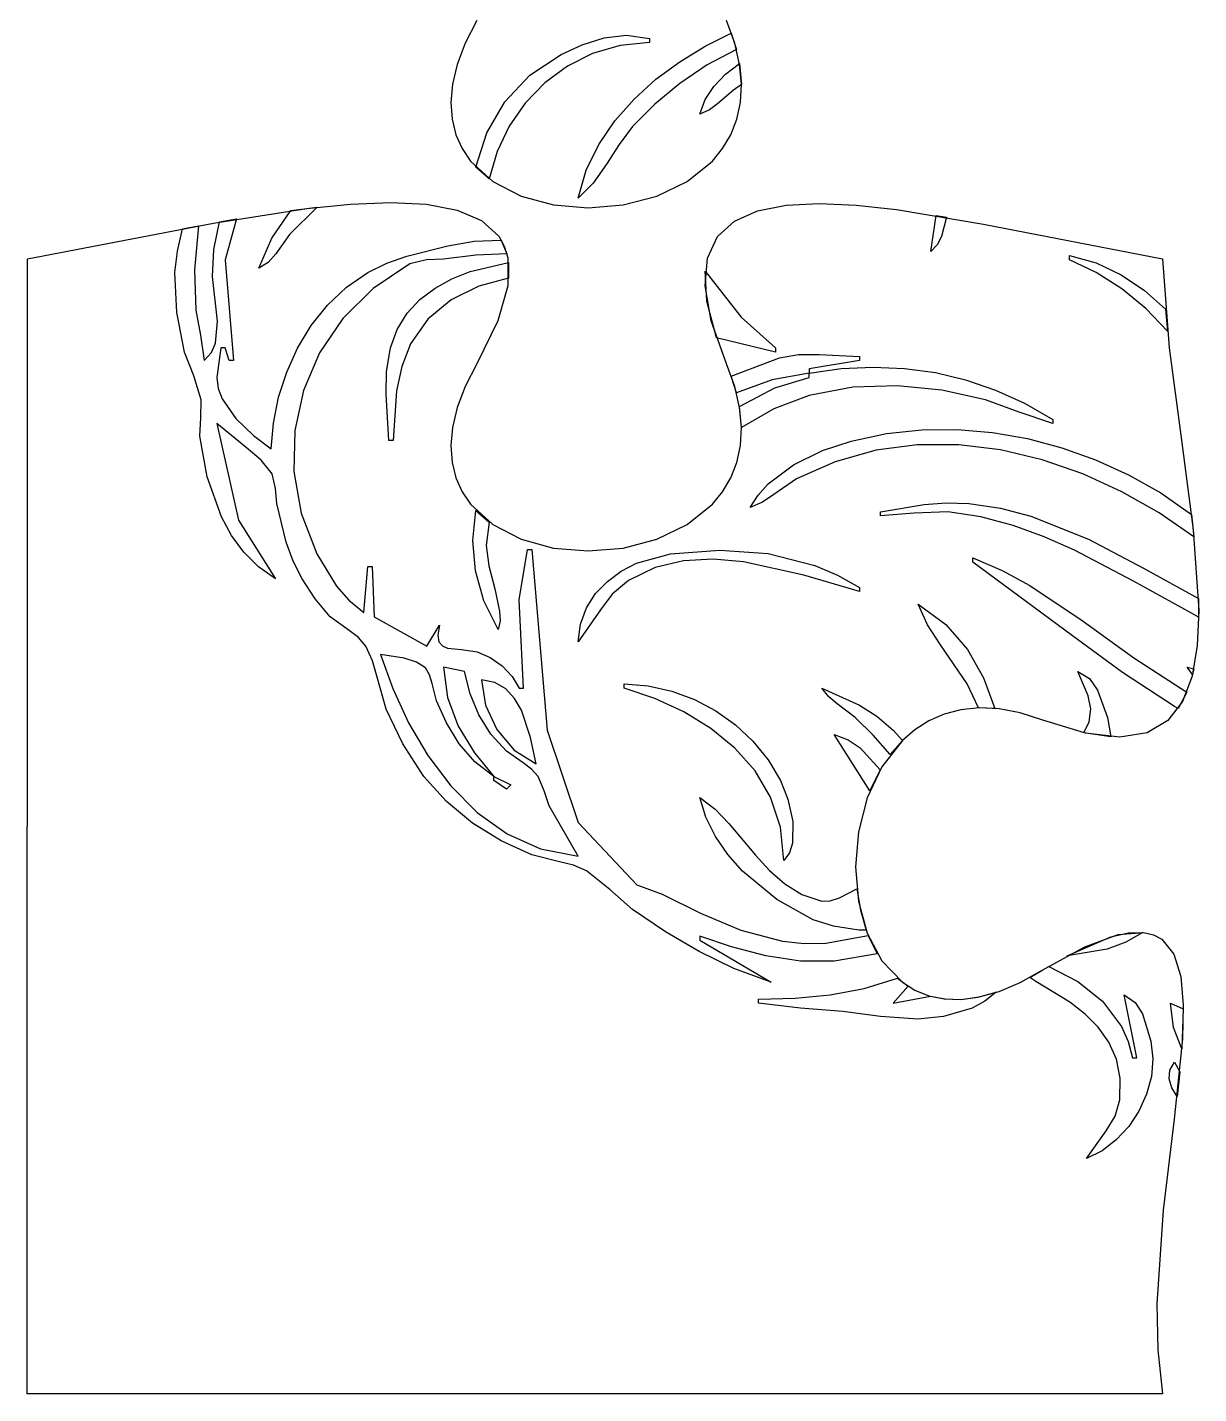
# Model space of a CAD drawing. Extents: x -47 to 700, y -217 to 268.
# Drawn here: x -46.8 to 25.5, y 11.2 to 95.4 of the extents above; entities that cross this region are included whole.
import ezdxf

# ---------------------------------------------------------------- set-up
doc = ezdxf.new("R2010")
doc.units = 0

msp = doc.modelspace()

# ---------------------------------------------------------------- linework, layer by layer
at = {"layer": 'Layer 1'}
for p, q in [((-19.0582, 95.866), (-19.770442, 94.467367)), ((-3.147579, 94.467367), (-3.6582, 95.866)), ((-19.770442, 94.467367), (-20.264694, 93.158969)), ((-12.543281, 94.366191), (-11.200148, 94.797027)), ((-11.200148, 94.797027), (-9.819505, 94.9642)), ((-8.404624, 94.506897), (-10.215146, 94.334093)), ((-9.819505, 94.9642), (-8.404624, 94.766313)), ((-8.404624, 94.766313), (-8.404624, 94.506897)), ((-4.973077, 94.279323), (-3.35686, 95.097)), ((-3.35686, 95.097), (-3.042667, 94.07484)), ((-2.84194, 93.158969), (-3.147579, 94.467367)), ((-15.784847, 92.496124), (-13.845634, 93.773091)), ((-13.845634, 93.773091), (-12.543281, 94.366191)), ((-11.910868, 93.839379), (-13.466937, 93.058304)), ((-10.215146, 94.334093), (-11.910868, 93.839379)), ((-6.532023, 93.326986), (-4.973077, 94.279323)), ((-3.042667, 94.07484), (-4.836288, 93.130374)), ((-20.264694, 93.158969), (-20.555054, 91.940805)), ((-13.466937, 93.058304), (-14.858498, 92.026417)), ((-8.000233, 92.242407), (-6.532023, 93.326986)), ((-4.836288, 93.130374), (-6.519452, 91.994226)), ((-3.708704, 92.55383), (-2.85356, 93.21808)), ((-2.85356, 93.21808), (-2.726953, 91.93134)), ((-2.727186, 91.940805), (-2.84194, 93.158969)), ((-20.555054, 91.940805), (-20.655622, 90.812875)), ((-17.323762, 90.853841), (-15.784847, 92.496124)), ((-14.858498, 92.026417), (-16.060696, 90.779267)), ((-9.344242, 91.027999), (-8.000233, 92.242407)), ((-6.519452, 91.994226), (-8.063739, 90.71099)), ((-4.430903, 91.809009), (-3.708704, 92.55383)), ((-2.726953, 91.93134), (-3.22253, 91.570639)), ((-2.789216, 90.812875), (-2.727186, 91.940805)), ((-10.530588, 89.686179), (-9.344242, 91.027999)), ((-4.974858, 90.98983), (-4.430903, 91.809009)), ((-3.22253, 91.570639), (-4.199005, 90.72356)), ((-20.655622, 90.812875), (-20.580496, 89.77518)), ((-18.437486, 88.932528), (-17.323762, 90.853841)), ((-16.060696, 90.779267), (-17.048678, 89.352403)), ((-8.063739, 90.71099), (-9.440727, 89.32526)), ((-5.29527, 90.10251), (-4.974858, 90.98983)), ((-4.697945, 90.362185), (-5.29527, 90.102509)), ((-4.199005, 90.72356), (-4.697945, 90.362185)), ((-3.013931, 89.77518), (-2.789216, 90.812875)), ((-20.580496, 89.77518), (-20.343776, 88.827719)), ((-17.048678, 89.352403), (-17.797589, 87.781373)), ((-11.525805, 88.219362), (-10.530588, 89.686179)), ((-5.29527, 90.102509), (-5.29527, 90.10251)), ((-3.387233, 88.827719), (-3.013931, 89.77518)), ((-20.343776, 88.827719), (-19.959561, 87.970492)), ((-19.101124, 86.818471), (-18.437486, 88.932528)), ((-9.440727, 89.32526), (-10.271126, 88.22923)), ((-3.895023, 87.970492), (-3.387233, 88.827719)), ((-19.959561, 87.970492), (-19.44195, 87.2035)), ((-17.797589, 87.781373), (-18.282574, 86.101727)), ((-12.296431, 86.629964), (-11.525805, 88.219362)), ((-10.271126, 88.22923), (-11.058404, 87.007325)), ((-4.5232, 87.2035), (-3.895023, 87.970492)), ((-19.44195, 87.2035), (-18.062936, 85.940219)), ((-18.28257, 86.10172), (-19.101124, 86.818471)), ((-11.058404, 87.007325), (-11.878911, 85.843163)), ((-6.084323, 85.940219), (-4.5232, 87.2035)), ((-18.282574, 86.101727), (-18.28257, 86.10172)), ((-12.809, 84.9204), (-12.296431, 86.629964)), ((-18.062936, 85.940219), (-16.319528, 85.037875)), ((-11.878911, 85.843163), (-12.808997, 84.92036)), ((-7.957809, 85.037875), (-6.084323, 85.940219)), ((-35.29303, 83.378775), (-29.525017, 84.281431)), ((-28.90154, 84.35143), (-30.60066, 82.66781)), ((-30.52263, 84.14886), (-28.90154, 84.35143)), ((-29.525017, 84.281431), (-26.837651, 84.550181)), ((-26.837651, 84.550181), (-24.359212, 84.6469)), ((-24.359212, 84.6469), (-22.148075, 84.533853)), ((-22.148075, 84.533853), (-20.262613, 84.173306)), ((-16.319528, 85.037875), (-14.324518, 84.496469)), ((-14.324518, 84.496469), (-12.1907, 84.316)), ((-12.808997, 84.92036), (-12.809, 84.9204)), ((-12.1907, 84.316), (-10.030866, 84.496469)), ((-10.030866, 84.496469), (-7.957809, 85.037875)), ((-1.737238, 84.133755), (0.020503, 84.485403)), ((0.020503, 84.485403), (2.06575, 84.59065)), ((2.06575, 84.59065), (4.352286, 84.487889)), ((4.352286, 84.487889), (6.833895, 84.215513)), ((-35.258517, 81.751916), (-34.914148, 83.445551)), ((-34.914148, 83.445551), (-33.868738, 83.629518)), ((-33.868738, 83.629518), (-34.573606, 81.113388)), ((-31.694835, 82.437804), (-30.52263, 84.14886)), ((-20.262613, 84.173306), (-18.761201, 83.527525)), ((-18.761201, 83.527525), (-17.702214, 82.558775)), ((-4.205344, 82.537681), (-3.161259, 83.497313)), ((-3.161259, 83.497313), (-1.737238, 84.133755)), ((6.833895, 84.215513), (12.197469, 83.315494)), ((8.9551, 81.6317), (9.283762, 83.84138)), ((9.283762, 83.84138), (9.915248, 83.732859)), ((9.915248, 83.732859), (9.609824, 82.546111)), ((-46.7677, 81.1694), (-35.29303, 83.378775)), ((-37.510209, 81.642235), (-37.208583, 83.017672)), ((-37.208583, 83.017672), (-36.209162, 83.206291)), ((-36.209162, 83.206291), (-36.460359, 80.499638)), ((-30.60066, 82.66781), (-31.435042, 81.47252)), ((12.197469, 83.315494), (23.232, 81.1694)), ((-35.350817, 80.076761), (-35.258517, 81.751916)), ((-32.5008, 80.59507), (-31.694835, 82.437804)), ((-23.366604, 81.328484), (-20.84162, 81.976878)), ((-20.84162, 81.976878), (-19.214471, 82.265785)), ((-19.214471, 82.265785), (-17.55448, 82.326729)), ((-17.702214, 82.558775), (-17.356872, 81.941495)), ((-17.55448, 82.326729), (-17.20308, 81.470968)), ((-17.356872, 81.941495), (-17.144026, 81.229322)), ((-4.823276, 81.216468), (-4.205344, 82.537681)), ((9.333669, 82.037054), (8.9551, 81.631699)), ((9.609824, 82.546111), (9.333669, 82.037054)), ((-46.7707, 11.1694), (-46.7677, 81.1694)), ((-37.682457, 80.336182), (-37.510209, 81.642235)), ((-34.573606, 81.113388), (-34.05529, 74.894648)), ((-31.908633, 80.948725), (-32.5008, 80.59507)), ((-31.435042, 81.47252), (-31.908633, 80.948725)), ((-24.595721, 80.903587), (-23.366604, 81.328484)), ((-22.155464, 81.100146), (-23.17326, 80.853949)), ((-21.10052, 81.156257), (-22.155464, 81.100146)), ((-19.100796, 81.394345), (-21.10052, 81.156257)), ((-19.462619, 80.382006), (-17.104997, 80.945965)), ((-17.20308, 81.470968), (-19.100796, 81.394345)), ((-17.144026, 81.229322), (-17.145011, 79.501431)), ((-17.104997, 80.945965), (-17.088457, 79.984266)), ((-4.96884, 79.495279), (-4.823276, 81.216468)), ((8.9551, 81.631699), (8.9551, 81.6317)), ((17.50491, 81.11338), (17.50491, 81.372281)), ((17.50491, 81.372281), (19.145841, 80.914647)), ((19.141815, 80.334295), (17.50491, 81.11338)), ((19.145841, 80.914647), (20.694212, 80.186157)), ((23.2318, 81.1694), (23.658734, 75.684576)), ((23.232, 81.1694), (23.2318, 81.1694)), ((-37.559571, 77.859918), (-37.682457, 80.336182)), ((-36.460359, 80.499638), (-36.386928, 78.004021)), ((-35.041346, 77.320781), (-35.350817, 80.076761)), ((-32.5008, 80.59507), (-32.5008, 80.59507)), ((-27.087706, 79.415774), (-25.76432, 80.335638)), ((-25.76432, 80.335638), (-24.595721, 80.903587)), ((-23.17326, 80.853949), (-25.443624, 79.332763)), ((-20.58332, 79.93107), (-19.462619, 80.382006)), ((-4.862378, 78.557052), (-4.95796, 80.404398)), ((-4.95796, 80.404398), (-2.74828, 77.572528)), ((20.72486, 79.318856), (19.141815, 80.334295)), ((20.694212, 80.186157), (22.126525, 79.225327)), ((-28.254863, 78.30963), (-27.087706, 79.415774)), ((-25.443624, 79.332763), (-27.308542, 77.48305)), ((-22.55561, 78.65198), (-21.62451, 79.357015)), ((-21.62451, 79.357015), (-20.58332, 79.93107)), ((-18.932416, 79.489485), (-20.629186, 78.641247)), ((-17.088457, 79.984266), (-18.932416, 79.489485)), ((-17.145011, 79.501431), (-17.763544, 77.337369)), ((-4.59582, 77.335721), (-4.96884, 79.495279)), ((22.209078, 78.097259), (20.72486, 79.318856)), ((22.126525, 79.225327), (23.41928, 78.070671)), ((-23.346042, 77.808104), (-22.55561, 78.65198)), ((-20.629186, 78.641247), (-22.066094, 77.451274)), ((-4.271697, 76.291468), (-4.862378, 78.557052)), ((-37.078358, 75.412972), (-37.559571, 77.859918)), ((-36.386928, 78.004021), (-36.100167, 76.454024)), ((-29.261269, 77.047434), (-28.254863, 78.30963)), ((-23.965227, 76.817526), (-23.346042, 77.808104)), ((-2.74828, 77.572528), (-0.63161, 75.672388)), ((23.5495, 76.6997), (22.209078, 78.097259)), ((23.41928, 78.070671), (23.549505, 76.699691)), ((-35.160905, 75.967797), (-35.041346, 77.320781)), ((-30.102397, 75.659413), (-29.261269, 77.047434)), ((-27.308542, 77.48305), (-28.748958, 75.367144)), ((-24.382587, 75.672385), (-23.965227, 76.817526)), ((-22.066094, 77.451274), (-23.130467, 75.931286)), ((-17.763544, 77.337369), (-19.058, 74.6994)), ((-3.658, 74.6994), (-4.59582, 77.335721)), ((23.549505, 76.699691), (23.5495, 76.6997)), ((-36.100167, 76.454024), (-35.86913, 74.894651)), ((-35.422413, 75.383908), (-35.160905, 75.967797)), ((-23.130467, 75.931286), (-23.670467, 74.52968)), ((-0.631607, 75.41297), (-4.271697, 76.291468)), ((-36.504768, 73.945306), (-37.078358, 75.412972)), ((-35.86913, 74.894651), (-35.422413, 75.383908)), ((-34.832504, 75.672378), (-35.09192, 73.858538)), ((-34.573606, 75.672378), (-34.832504, 75.672378)), ((-34.31419, 74.894648), (-34.573606, 75.672378)), ((-30.773724, 74.175796), (-30.102397, 75.659413)), ((-28.748958, 75.367144), (-29.745818, 73.04738)), ((-24.614243, 74.217818), (-24.382587, 75.672385)), ((-3.35702, 73.93089), (-0.37271, 75.06777)), ((-0.63161, 75.672388), (-0.631607, 75.41297)), ((-0.37271, 75.06777), (0.790187, 75.265705)), ((0.790187, 75.265705), (2.065435, 75.274876)), ((2.065435, 75.274876), (4.54999, 75.15407)), ((4.54999, 75.15407), (4.54999, 74.89517)), ((23.658734, 75.684576), (24.410394, 69.985181)), ((-34.05529, 74.894648), (-34.31419, 74.894648)), ((-31.270725, 72.626809), (-30.773724, 74.175796)), ((-24.632767, 72.817243), (-24.614243, 74.217818)), ((-23.670467, 74.52968), (-24.000106, 73.01763)), ((-19.058, 74.6994), (-19.770242, 73.300767)), ((-3.147379, 73.300767), (-3.658, 74.6994)), ((1.44126, 74.3769), (1.441133, 74.11796)), ((1.441136, 74.117956), (3.429031, 74.396666)), ((4.54999, 74.89517), (1.44126, 74.3769)), ((3.429031, 74.396666), (5.391662, 74.495579)), ((5.391662, 74.495579), (7.326024, 74.413876)), ((7.326024, 74.413876), (9.229112, 74.150739)), ((-36.041728, 72.476712), (-36.504768, 73.945306)), ((-35.09192, 73.858538), (-35.001881, 73.179188)), ((-3.042827, 72.90821), (-3.35702, 73.93089)), ((-0.83438, 73.712544), (-3.042827, 72.90821)), ((1.441133, 74.11796), (-0.83438, 73.712544)), ((-0.676369, 73.216287), (1.441136, 73.85854)), ((1.441136, 73.85854), (1.441136, 74.117956)), ((6.895169, 73.344795), (4.148355, 73.250497)), ((9.635476, 73.069786), (6.895169, 73.344795)), ((9.229112, 74.150739), (11.097922, 73.70535)), ((11.097922, 73.70535), (12.929449, 73.076891)), ((-35.001881, 73.179188), (-34.753141, 72.526291)), ((-34.753141, 72.526291), (-33.907821, 71.320515)), ((-31.588875, 71.042681), (-31.270725, 72.626809)), ((-29.745818, 73.04738), (-30.280065, 70.586094)), ((-24.468887, 69.971955), (-24.632767, 72.817243)), ((-24.000106, 73.01763), (-24.209467, 69.971966)), ((-19.770242, 73.300767), (-20.264494, 71.992369)), ((-2.84174, 71.992369), (-3.147379, 73.300767)), ((-2.853694, 72.05141), (-0.676369, 73.216287)), ((1.441156, 72.73563), (-0.727164, 71.926766)), ((4.148355, 73.250497), (1.441156, 72.73563)), ((12.323156, 72.47673), (9.635476, 73.069786)), ((12.929449, 73.076891), (14.720688, 72.264542)), ((-36.079624, 71.363915), (-36.041728, 72.476712)), ((-20.264494, 71.992369), (-20.554854, 70.774205)), ((-2.727087, 70.76467), (-2.853694, 72.05141)), ((-2.726986, 70.774205), (-2.84174, 71.992369)), ((-0.727164, 71.926766), (-2.727064, 70.76469)), ((14.392877, 71.707554), (12.323156, 72.47673)), ((16.468636, 71.0086), (14.392877, 71.707554)), ((14.720688, 72.264542), (16.468636, 71.267486)), ((-36.128028, 70.231372), (-36.079624, 71.363915)), ((-33.267337, 69.534378), (-35.091398, 71.008592)), ((-35.091398, 71.008592), (-33.752978, 65.049262)), ((-33.907821, 71.320515), (-32.812483, 70.282526)), ((-31.72365, 69.453638), (-31.588875, 71.042681)), ((16.468636, 71.267486), (16.468636, 71.0086)), ((-35.685962, 67.716113), (-36.128028, 70.231372)), ((-32.812483, 70.282526), (-31.72365, 69.453638)), ((-30.280065, 70.586094), (-30.332645, 68.04562)), ((-24.209467, 69.971966), (-24.468887, 69.971955)), ((-20.554854, 70.774205), (-20.655422, 69.646275)), ((-2.789016, 69.646275), (-2.726986, 70.774205)), ((-2.727064, 70.76469), (-2.727087, 70.76467)), ((4.03179, 69.92909), (6.20768, 70.386823)), ((6.20768, 70.386823), (8.394252, 70.622207)), ((8.394252, 70.622207), (10.580694, 70.644014)), ((10.580694, 70.644014), (12.756197, 70.461014)), ((12.756197, 70.461014), (14.90995, 70.081977)), ((14.90995, 70.081977), (17.03114, 69.515674)), ((24.410394, 69.985181), (25.13182, 64.453834)), ((-32.354041, 68.749689), (-33.267337, 69.534378)), ((-20.655422, 69.646275), (-20.580296, 68.60858)), ((-3.013731, 68.60858), (-2.789016, 69.646275)), ((0.486319, 68.466732), (2.265109, 69.342277)), ((2.265109, 69.342277), (4.03179, 69.92909)), ((5.58674, 69.3673), (3.059296, 68.6487)), ((8.10379, 69.704056), (5.58674, 69.3673)), ((10.669994, 69.698829), (8.10379, 69.704056)), ((13.250996, 69.379078), (10.669994, 69.698829)), ((15.812444, 68.772261), (13.250996, 69.379078)), ((17.03114, 69.515674), (19.108957, 68.770875)), ((-31.680238, 67.899222), (-32.354041, 68.749689)), ((-20.580296, 68.60858), (-20.343576, 67.661119)), ((-3.387033, 67.661119), (-3.013731, 68.60858)), ((-1.074291, 67.296719), (0.486319, 68.466732)), ((3.059296, 68.6487), (0.663525, 67.5974)), ((18.319984, 67.905834), (15.812444, 68.772261)), ((19.108957, 68.770875), (21.13259, 67.85635)), ((-34.799508, 65.247844), (-35.685962, 67.716113)), ((-31.4593, 67.01194), (-31.680238, 67.899222)), ((-30.332645, 68.04562), (-29.884502, 65.488293)), ((-20.343576, 67.661119), (-19.959361, 66.803892)), ((-3.894823, 66.803892), (-3.387033, 67.661119)), ((0.663525, 67.5974), (-0.736207, 66.6299)), ((20.739261, 66.807258), (18.319984, 67.905834)), ((21.13259, 67.85635), (23.12981, 66.730617)), ((-31.37793, 66.085902), (-31.4593, 67.01194)), ((-19.959361, 66.803892), (-19.44175, 66.0369)), ((-4.523, 66.0369), (-3.894823, 66.803892)), ((-2.18643, 65.8265), (-1.700813, 66.599494)), ((-1.700813, 66.599494), (-1.074291, 67.296719)), ((-0.736207, 66.6299), (-1.431553, 66.159284)), ((23.035922, 65.503989), (20.739261, 66.807258)), ((23.12981, 66.730617), (25.02176, 65.39087)), ((-30.801179, 63.683577), (-31.37793, 66.085902)), ((-19.44175, 66.0369), (-18.062736, 64.773619)), ((-6.084123, 64.773619), (-4.523, 66.0369)), ((-1.431553, 66.159284), (-2.18643, 65.8265)), ((5.845537, 65.567575), (8.544956, 66.019595)), ((8.544956, 66.019595), (9.903498, 66.127931)), ((9.903498, 66.127931), (11.286547, 66.085373)), ((11.286547, 66.085373), (13.246826, 65.783687)), ((13.246826, 65.783687), (15.120158, 65.291722)), ((-34.171729, 64.107099), (-34.799508, 65.247844)), ((-33.752978, 65.049262), (-31.464228, 61.422092)), ((-29.884502, 65.488293), (-28.91658, 62.976449)), ((-19.292549, 63.803596), (-19.101226, 65.651813)), ((-19.101226, 65.651813), (-18.282672, 64.935578)), ((-18.282672, 64.935578), (-18.46664, 63.494838)), ((5.845537, 65.308159), (5.845537, 65.567575)), ((7.913653, 65.489245), (5.845537, 65.308159)), ((9.991017, 65.567575), (7.913653, 65.489245)), ((12.042314, 65.248632), (9.991017, 65.567575)), ((14.021916, 64.723076), (12.042314, 65.248632)), ((15.120158, 65.291722), (18.671358, 63.871438)), ((25.175613, 64.023485), (23.035922, 65.503989)), ((25.02176, 65.39087), (25.175756, 64.02351)), ((-33.411364, 63.06902), (-34.171729, 64.107099)), ((-18.062736, 64.773619), (-16.319328, 63.871275)), ((-7.957609, 63.871275), (-6.084123, 64.773619)), ((15.940978, 64.027961), (14.021916, 64.723076)), ((25.13182, 64.453834), (25.46805, 59.47315)), ((-30.379722, 62.523207), (-30.801179, 63.683577)), ((-19.138485, 61.931137), (-19.292549, 63.803596)), ((-18.46664, 63.494838), (-18.315002, 62.226888)), ((-16.436724, 60.125979), (-15.918409, 63.235349)), ((-16.319328, 63.871275), (-14.324318, 63.329869)), ((-15.918409, 63.235349), (-15.65951, 63.235349)), ((-15.65951, 63.235349), (-14.709181, 52.094449)), ((-14.324318, 63.329869), (-12.1905, 63.1494)), ((-12.1905, 63.1494), (-10.030666, 63.329869)), ((-10.030666, 63.329869), (-7.957609, 63.871275)), ((17.810651, 63.200343), (15.940978, 64.027961)), ((18.671358, 63.871438), (22.070902, 62.093484)), ((25.175756, 64.02351), (25.175613, 64.023485)), ((-32.511251, 62.163916), (-33.411364, 63.06902)), ((-29.8235, 61.422102), (-30.379722, 62.523207)), ((-28.91658, 62.976449), (-27.703768, 60.976298)), ((-10.145463, 61.899353), (-9.192445, 62.395717)), ((-9.192445, 62.395717), (-7.109196, 62.97652)), ((-6.304686, 62.551395), (-8.060849, 62.13965)), ((-7.109196, 62.97652), (-4.064189, 63.207526)), ((-4.469829, 62.639601), (-6.304686, 62.551395)), ((-2.594417, 62.473335), (-4.469829, 62.639601)), ((-4.064189, 63.207526), (-1.080538, 62.994389)), ((1.125517, 61.653652), (-2.594417, 62.473335)), ((-1.080538, 62.994389), (1.803583, 62.254132)), ((11.545952, 62.45821), (11.545952, 62.717626)), ((11.545952, 62.717626), (13.339262, 61.946319)), ((17.697242, 57.913126), (11.545952, 62.45821)), ((21.446443, 61.295818), (17.810651, 63.200343)), ((-31.464228, 61.422092), (-32.511251, 62.163916)), ((-26.02322, 59.348769), (-25.76432, 62.199239)), ((-25.76432, 62.199239), (-25.504905, 62.199239)), ((-25.504905, 62.199239), (-25.375197, 59.089869)), ((-18.623564, 60.084243), (-19.138485, 61.931137)), ((-18.315002, 62.226888), (-17.93823, 60.810449)), ((-10.998898, 61.271601), (-10.145463, 61.899353)), ((-8.060849, 62.13965), (-9.70018, 61.3353)), ((4.550004, 60.64488), (1.125517, 61.653652)), ((1.803583, 62.254132), (3.196392, 61.660404)), ((3.196392, 61.660404), (4.550004, 60.90378)), ((13.339262, 61.946319), (15.046204, 61.018226)), ((22.070902, 62.093484), (25.449547, 60.226823)), ((-29.027125, 60.203927), (-29.8235, 61.422102)), ((-27.703768, 60.976298), (-26.943413, 60.116003)), ((-17.93823, 60.810449), (-17.642082, 59.440677)), ((-11.722365, 60.516901), (-10.998898, 61.271601)), ((-9.70018, 61.3353), (-10.692768, 60.488414)), ((4.550004, 60.90378), (4.550004, 60.64488)), ((15.046204, 61.018226), (18.291036, 58.854304)), ((25.018517, 59.305945), (21.446443, 61.295818)), ((-28.09596, 59.089942), (-29.027125, 60.203927)), ((-26.943413, 60.116003), (-26.02322, 59.348769)), ((-17.732316, 58.312723), (-18.623564, 60.084243)), ((-16.177308, 54.684969), (-16.436724, 60.125979)), ((-12.285478, 59.639693), (-11.722365, 60.516901)), ((-10.692768, 60.488414), (-11.43171, 59.526938)), ((8.736249, 58.592905), (8.177757, 59.86715)), ((8.177757, 59.86715), (9.882857, 58.607223)), ((25.449547, 60.226823), (25.461427, 59.072893)), ((-26.931562, 58.238721), (-28.09596, 59.089942)), ((-25.375197, 59.089869), (-22.136637, 57.276029)), ((-17.642082, 59.440677), (-17.619792, 58.834277)), ((-11.43171, 59.526938), (-12.809, 57.5355)), ((-12.657854, 58.644416), (-12.285478, 59.639693)), ((25.461384, 59.072885), (25.018517, 59.305945)), ((25.46805, 59.47315), (25.380792, 57.308875)), ((25.461427, 59.072893), (25.461384, 59.072885)), ((-26.347375, 57.803118), (-26.931562, 58.238721)), ((-22.136637, 57.276029), (-21.359424, 58.571559)), ((-21.359424, 58.571559), (-21.456816, 57.958927)), ((-17.619792, 58.834277), (-17.732318, 58.312728)), ((-17.732318, 58.312728), (-17.732316, 58.312723)), ((-12.809106, 57.53551), (-12.657854, 58.644416)), ((9.542996, 57.357661), (8.736249, 58.592905)), ((9.882857, 58.607223), (11.209501, 57.075536)), ((18.291036, 58.854304), (21.46055, 56.55111)), ((-25.89351, 57.276622), (-26.347375, 57.803118)), ((-21.456816, 57.958927), (-21.385011, 57.548973)), ((-21.385011, 57.548973), (-21.173057, 57.29857)), ((-12.809, 57.5355), (-12.809106, 57.53551)), ((11.200307, 54.94445), (9.542996, 57.357661)), ((20.779977, 55.653154), (17.697242, 57.913126)), ((-25.49068, 56.378926), (-25.89351, 57.276622)), ((-23.525984, 56.539493), (-24.986563, 56.758267)), ((-24.986563, 56.758267), (-24.226645, 54.657585)), ((-22.772958, 56.29766), (-23.525984, 56.539493)), ((-21.173057, 57.29857), (-20.850004, 57.164588)), ((-20.850004, 57.164588), (-19.986797, 57.073375)), ((-19.986797, 57.073375), (-19.027784, 56.930309)), ((-19.027784, 56.930309), (-18.233935, 56.58125)), ((-18.233935, 56.58125), (-17.492243, 56.05599)), ((11.209501, 57.075536), (12.1994, 55.329936)), ((21.46055, 56.55111), (24.734852, 54.433896)), ((25.380792, 57.308875), (25.064124, 55.425748)), ((-25.203312, 55.372725), (-25.49068, 56.378926)), ((-22.223423, 55.937646), (-22.772958, 56.29766)), ((-21.959905, 55.500882), (-22.223423, 55.937646)), ((-19.804958, 55.72164), (-21.100488, 55.981056)), ((-21.100488, 55.981056), (-20.856305, 54.118757)), ((-19.456368, 54.345993), (-19.804958, 55.72164)), ((-17.492243, 56.05599), (-16.870556, 55.406554)), ((18.659519, 54.217551), (18.023152, 55.721662)), ((18.023152, 55.721662), (18.739277, 55.277178)), ((23.982452, 53.56263), (20.779977, 55.653154)), ((25.087294, 55.52478), (24.759666, 55.981083)), ((24.759666, 55.981083), (25.169976, 55.881863)), ((25.169976, 55.881863), (25.087296, 55.524779)), ((-24.64191, 53.390032), (-25.203312, 55.372725)), ((-21.798443, 54.967663), (-21.959905, 55.500882)), ((-21.532508, 53.908316), (-21.798443, 54.967663)), ((-17.933724, 55.042401), (-18.76834, 55.20332)), ((-18.76834, 55.20332), (-18.513104, 53.639561)), ((-17.257309, 54.64167), (-17.933724, 55.042401)), ((-16.870556, 55.406554), (-16.436724, 54.684969)), ((-9.95907, 54.68555), (-9.95907, 54.944448)), ((-9.95907, 54.944448), (-8.474527, 54.833861)), ((-8.474527, 54.833861), (-7.023596, 54.512084)), ((11.897422, 53.46444), (11.200307, 54.94445)), ((12.1994, 55.329936), (12.894267, 53.42827)), ((18.739277, 55.277178), (19.228336, 54.567801)), ((25.064124, 55.425748), (24.473677, 53.871595)), ((25.087296, 55.524779), (25.087294, 55.52478)), ((-24.226645, 54.657585), (-23.254378, 52.554439)), ((-20.856305, 54.118757), (-20.190218, 52.334255)), ((-18.918662, 53.050061), (-19.456368, 54.345993)), ((-16.719077, 54.051494), (-17.257309, 54.64167)), ((-16.299011, 53.322237), (-16.719077, 54.051494)), ((-16.436724, 54.684969), (-16.177308, 54.684969)), ((-8.075368, 54.043822), (-9.95907, 54.68555)), ((-6.274456, 53.21885), (-8.075368, 54.043822)), ((-7.023596, 54.512084), (-5.629595, 53.994094)), ((-5.629595, 53.994094), (-4.315843, 53.294867)), ((2.655501, 54.152527), (2.21847, 54.6856)), ((2.21847, 54.6856), (4.560573, 53.637663)), ((3.175636, 53.719063), (2.655501, 54.152527)), ((18.815048, 53.404999), (18.659519, 54.217551)), ((19.228336, 54.567801), (19.836992, 52.871712)), ((24.734852, 54.433896), (24.201551, 53.431366)), ((-23.615443, 51.245243), (-24.64191, 53.390032)), ((-20.921436, 52.542182), (-21.532508, 53.908316)), ((-18.513104, 53.639561), (-17.807021, 52.132389)), ((-15.733311, 51.647946), (-16.299011, 53.322237)), ((-4.608227, 52.204234), (-6.274456, 53.21885)), ((-4.315843, 53.294867), (-3.105657, 52.429379)), ((4.29121, 52.8717), (3.175636, 53.719063)), ((4.560573, 53.637663), (5.623851, 52.950442)), ((10.808675, 53.355259), (9.77098, 53.084723)), ((11.936605, 53.467094), (10.808675, 53.355259)), ((12.89426, 53.42827), (11.897422, 53.46444)), ((13.154769, 53.406129), (11.936605, 53.467094)), ((12.894267, 53.42827), (12.89426, 53.42827)), ((14.463167, 53.158264), (13.154769, 53.406129)), ((15.8618, 52.7094), (14.463167, 53.158264)), ((18.714066, 52.612812), (18.815048, 53.404999)), ((24.473677, 53.871595), (23.565081, 52.694244)), ((24.20156, 53.43137), (23.982452, 53.56263)), ((24.201551, 53.431366), (24.20156, 53.43137)), ((-23.254378, 52.554439), (-22.067041, 50.52807)), ((-20.146758, 51.262395), (-20.921436, 52.542182)), ((-20.190218, 52.334255), (-19.201924, 50.689018)), ((-18.176339, 51.859244), (-18.918662, 53.050061)), ((-3.105657, 52.429379), (-2.022355, 51.412608)), ((5.402269, 51.792788), (4.29121, 52.8717)), ((5.623851, 52.950442), (6.62285, 52.0945)), ((8.823519, 52.669586), (7.966292, 52.123945)), ((9.77098, 53.084723), (8.823519, 52.669586)), ((18.486695, 51.901273), (15.8618, 52.7094)), ((18.38437, 51.926033), (18.714066, 52.612812)), ((19.836992, 52.871712), (20.048349, 51.677472)), ((23.565081, 52.694244), (22.293966, 51.941522)), ((-17.213898, 50.79894), (-18.176339, 51.859244)), ((-17.807021, 52.132389), (-16.73953, 50.865282)), ((-15.40007, 50.02172), (-15.733311, 51.647946)), ((-14.709181, 52.094449), (-12.809041, 46.394019)), ((-3.128577, 50.993572), (-4.608227, 52.204234)), ((-2.022355, 51.412608), (-1.089257, 50.259528)), ((5.19193, 48.3443), (2.99568, 51.8356)), ((2.99568, 51.8356), (3.845331, 51.493911)), ((3.845331, 51.493911), (4.60167, 51.002063)), ((6.44405, 50.5902), (5.402269, 51.792788)), ((7.1993, 51.4619), (5.936019, 49.844996)), ((7.2068, 51.4687), (6.44405, 50.5902)), ((6.62285, 52.0945), (7.2068, 51.4687)), ((7.966292, 52.123945), (7.1993, 51.4619)), ((20.04835, 51.67747), (18.38437, 51.926033)), ((20.61596, 51.661255), (18.486695, 51.901273)), ((20.048349, 51.677472), (20.04835, 51.67747)), ((22.293966, 51.941522), (20.61596, 51.661255)), ((-22.30975, 49.244552), (-23.615443, 51.245243)), ((-19.179607, 50.139618), (-20.146758, 51.262395)), ((-19.201924, 50.689018), (-17.991118, 49.244516)), ((-16.187755, 50.07279), (-17.213898, 50.79894)), ((-16.73953, 50.865282), (-15.40007, 50.02172)), ((-1.887403, 49.580464), (-3.128577, 50.993572)), ((4.60167, 51.002063), (5.82807, 49.6559)), ((6.44405, 50.5902), (6.44405, 50.5902)), ((-22.067041, 50.52807), (-20.661909, 48.657717)), ((-17.991118, 49.244516), (-19.179607, 50.139618)), ((-15.680514, 49.698327), (-16.187755, 50.07279)), ((-15.40007, 50.02172), (-15.40007, 50.02172)), ((-1.089257, 50.259528), (-0.32968, 48.985118)), ((5.936019, 49.844996), (5.033675, 47.931666)), ((-20.913938, 47.686867), (-22.30975, 49.244552)), ((-17.99111, 49.24451), (-16.95448, 48.726196)), ((-17.99111, 48.985094), (-17.99111, 49.24451)), ((-17.213896, 48.467296), (-17.99111, 48.985094)), ((-15.270348, 49.24451), (-15.680514, 49.698327)), ((-14.895622, 48.353837), (-15.270348, 49.24451)), ((-0.936598, 47.958508), (-1.887403, 49.580464)), ((-0.32968, 48.985118), (0.134421, 47.8329)), ((5.82807, 49.6559), (5.19193, 48.3443)), ((-20.661909, 48.657717), (-19.036259, 47.022621)), ((-16.95448, 48.726196), (-17.213896, 48.467296)), ((-14.57995, 47.43067), (-14.895622, 48.353837)), ((5.19193, 48.3443), (5.19193, 48.3443)), ((-19.314795, 46.365173), (-20.913938, 47.686867)), ((-12.809, 44.3213), (-14.57995, 47.43067)), ((-4.916264, 46.722242), (-5.295286, 47.949047)), ((-5.295286, 47.949047), (-4.359804, 47.227208)), ((-4.359804, 47.227208), (-3.50159, 46.347867)), ((-0.328059, 46.121304), (-0.936598, 47.958508)), ((0.134421, 47.8329), (0.448075, 46.458023)), ((5.033675, 47.931666), (4.492269, 45.834703)), ((-17.55057, 45.274068), (-19.314795, 46.365173)), ((-19.036259, 47.022621), (-17.187367, 45.70202)), ((-12.809041, 46.394019), (-9.181871, 42.550839)), ((-4.327167, 45.546139), (-4.916264, 46.722242)), ((0.448075, 46.458023), (0.426853, 45.116018)), ((-17.187367, 45.70202), (-15.112509, 44.775156)), ((-3.562261, 44.435697), (-4.327167, 45.546139)), ((-3.50159, 46.347867), (-1.860296, 44.387673)), ((-0.11368, 44.06245), (-0.328059, 46.121304)), ((4.492269, 45.834703), (4.3118, 43.6669)), ((-15.65951, 44.408152), (-17.55057, 45.274068)), ((-15.112509, 44.775156), (-12.808963, 44.321267)), ((0.426853, 45.116018), (0.23303, 44.537197)), ((-13.94491, 43.976568), (-15.65951, 44.408152)), ((-13.08283, 43.759773), (-13.94491, 43.976568)), ((-12.808963, 44.321267), (-12.809, 44.3213)), ((-2.65581, 43.405872), (-3.562261, 44.435697)), ((-1.860296, 44.387673), (-0.99888, 43.442319)), ((-0.113673, 44.062418), (-0.11368, 44.06245)), ((0.23303, 44.537197), (-0.113673, 44.062418)), ((-12.29124, 43.41493), (-13.08283, 43.759773)), ((-10.849325, 42.263645), (-12.29124, 43.41493)), ((-0.555331, 41.647902), (-2.65581, 43.405872)), ((-0.99888, 43.442319), (-0.058059, 42.610459)), ((4.3118, 43.6669), (4.492269, 41.54105)), ((-9.44077, 41.03988), (-10.849325, 42.263645)), ((-9.181871, 42.550839), (-7.627441, 41.989631)), ((-0.058059, 42.610459), (1.001332, 41.959842)), ((3.321992, 41.74478), (4.386804, 42.312176)), ((4.386804, 42.312176), (4.604436, 40.996158)), ((-7.627441, 41.989631), (-5.254744, 40.815775)), ((1.700154, 40.391887), (-0.555331, 41.647902)), ((1.001332, 41.959842), (2.218464, 41.558217)), ((2.218464, 41.558217), (2.744003, 41.569719)), ((2.744003, 41.569719), (3.321992, 41.74478)), ((4.492269, 41.54105), (5.033675, 39.569947)), ((-7.404065, 39.648321), (-9.44077, 41.03988)), ((-5.254744, 40.815775), (-2.776326, 39.766549)), ((4.604436, 40.996158), (4.967647, 39.754706)), ((-5.346383, 38.434846), (-7.404065, 39.648321)), ((-2.776326, 39.766549), (-0.197266, 39.073223)), ((2.937389, 39.999103), (1.700154, 40.391887)), ((4.514974, 39.7573), (2.937389, 39.999103)), ((4.96766, 39.7547), (4.514974, 39.7573)), ((4.967647, 39.754706), (4.96766, 39.7547)), ((20.506859, 39.485084), (22.066021, 39.62077)), ((22.01623, 39.62389), (20.98613, 39.012566)), ((21.119825, 39.599679), (22.01623, 39.62389)), ((22.066021, 39.62077), (22.679287, 39.475407)), ((-3.332909, 38.733583), (-5.29528, 39.3986)), ((-5.29528, 39.3986), (-5.29528, 39.1397)), ((-5.29528, 39.1397), (-0.8909, 36.54868)), ((-0.197266, 39.073223), (1.128418, 38.932296)), ((1.128418, 38.932296), (2.477359, 38.967071)), ((2.477359, 38.967071), (5.089599, 39.437844)), ((5.033675, 39.569947), (5.936019, 37.866382)), ((5.089599, 39.437844), (5.64978, 38.3083)), ((17.3514, 38.1723), (20.051709, 39.357834)), ((18.457471, 38.733548), (20.506859, 39.485084)), ((20.98613, 39.012566), (19.830541, 38.589118)), ((20.051709, 39.357834), (21.119825, 39.599679)), ((22.679287, 39.475407), (23.191019, 39.197369)), ((23.191019, 39.197369), (23.937911, 38.271644)), ((-3.198426, 37.401089), (-5.346383, 38.434846)), ((-1.230784, 38.180662), (-3.332909, 38.733583)), ((0.911833, 37.848111), (-1.230784, 38.180662)), ((5.64978, 38.3083), (2.99568, 37.8442)), ((15.8618, 37.3094), (18.457471, 38.733548)), ((19.830541, 38.589118), (17.3514, 38.1723)), ((17.3514, 38.1723), (17.3514, 38.1723)), ((23.937911, 38.271644), (24.362757, 36.900357)), ((-0.8909, 36.54868), (-3.198426, 37.401089)), ((2.99568, 37.8442), (0.911833, 37.848111)), ((5.936019, 37.866382), (7.1993, 36.54315)), ((14.463167, 36.5354), (15.8618, 37.3094)), ((15.060576, 36.846891), (15.861561, 37.309395)), ((15.861561, 37.309395), (16.223296, 37.526436)), ((16.223296, 37.526436), (18.007716, 36.594466)), ((4.833728, 36.165816), (6.89054, 36.79879)), ((7.552515, 36.298563), (6.622856, 35.253143)), ((6.89054, 36.79879), (7.552515, 36.298563)), ((7.1993, 36.54315), (7.966292, 36.059406)), ((13.154769, 35.983375), (14.463167, 36.5354)), ((15.43213, 36.59161), (15.060576, 36.846891)), ((17.530443, 35.318417), (15.43213, 36.59161)), ((18.007716, 36.594466), (19.54442, 35.3736)), ((24.362757, 36.900357), (24.521617, 35.140272)), ((-1.66811, 35.51205), (0.591017, 35.569129)), ((-1.66811, 35.25315), (-1.66811, 35.51205)), ((0.591017, 35.569129), (2.746091, 35.77149)), ((2.746091, 35.77149), (4.833728, 36.165816)), ((6.622856, 35.253143), (8.937956, 35.684125)), ((7.966292, 36.059406), (8.823519, 35.713043)), ((8.823519, 35.713043), (9.77098, 35.518159)), ((8.937956, 35.684125), (9.828863, 35.515954)), ((9.77098, 35.518159), (10.808675, 35.488853)), ((9.828863, 35.515954), (10.798244, 35.492728)), ((10.798244, 35.492728), (11.846068, 35.625544)), ((10.808675, 35.488853), (11.936605, 35.639225)), ((11.846068, 35.625544), (12.9723, 35.9255)), ((11.936605, 35.639225), (13.154769, 35.983375)), ((12.9723, 35.9255), (12.287905, 35.376523)), ((21.650872, 31.884916), (20.873658, 35.770986)), ((20.873658, 35.770986), (21.550173, 35.306515)), ((0.916322, 34.938935), (-1.66811, 35.25315)), ((3.514, 34.734836), (0.916322, 34.938935)), ((5.852546, 34.435193), (3.514, 34.734836)), ((11.48969, 34.956087), (9.73222, 34.433)), ((12.287905, 35.376523), (11.48969, 34.956087)), ((18.463432, 34.588262), (17.530443, 35.318417)), ((19.273892, 33.772135), (18.463432, 34.588262)), ((19.54442, 35.3736), (20.712601, 33.818772)), ((21.550173, 35.306515), (22.005298, 34.591565)), ((22.005298, 34.591565), (22.513868, 32.921026)), ((23.925012, 33.75309), (23.723616, 35.25319)), ((23.723616, 35.25319), (24.520983, 34.91161)), ((24.520983, 34.91161), (24.423833, 32.43011)), ((24.521617, 35.140272), (24.47055, 33.04815)), ((8.14214, 34.2713), (5.852546, 34.435193)), ((9.73222, 34.433), (8.14214, 34.2713)), ((8.14214, 34.2713), (8.14214, 34.2713)), ((19.928015, 32.852333), (19.273892, 33.772135)), ((20.712601, 33.818772), (21.120745, 32.902039)), ((24.423832, 32.43011), (23.925012, 33.75309)), ((21.120745, 32.902039), (21.391456, 31.884916)), ((22.513868, 32.921026), (22.645889, 31.833296)), ((24.47055, 33.04815), (23.962874, 28.094849)), ((20.391988, 31.811156), (19.928015, 32.852333)), ((24.423833, 32.43011), (24.423832, 32.43011)), ((20.632, 30.630902), (20.391988, 31.811156)), ((21.391456, 31.884916), (21.650872, 31.884916)), ((22.645889, 31.833296), (22.55333, 30.7266)), ((23.680895, 31.132679), (23.982515, 31.62603)), ((23.982515, 31.62603), (24.298775, 31.018833)), ((20.61424, 29.29387), (20.632, 30.630902)), ((22.55333, 30.7266), (22.258685, 29.636269)), ((23.649053, 30.591679), (23.680895, 31.132679)), ((23.821666, 30.03675), (23.649053, 30.591679)), ((24.298775, 31.018833), (24.1334, 29.5016)), ((22.258685, 29.636269), (21.784451, 28.597635)), ((24.13341, 29.50161), (23.821666, 30.03675)), ((24.1334, 29.5016), (24.13341, 29.50161)), ((20.318343, 28.284475), (20.61424, 29.29387)), ((19.772484, 27.380029), (20.318343, 28.284475)), ((21.784451, 28.597635), (21.15312, 27.646028)), ((23.962874, 28.094849), (23.288206, 22.494556)), ((18.5415, 25.6667), (19.772484, 27.380029)), ((21.15312, 27.646028), (20.387188, 26.81678)), ((19.509149, 26.145222), (18.541498, 25.666686)), ((20.387188, 26.81678), (19.509149, 26.145222)), ((18.541498, 25.666686), (18.5415, 25.6667)), ((23.288206, 22.494556), (22.895023, 16.701373)), ((22.895023, 16.701373), (22.944136, 13.874354)), ((22.944136, 13.874354), (23.2318, 11.1694)), ((23.2318, 11.1694), (-46.7707, 11.1694))]:
    msp.add_line(p, q, dxfattribs=at)

doc.saveas('drawing.dxf')
